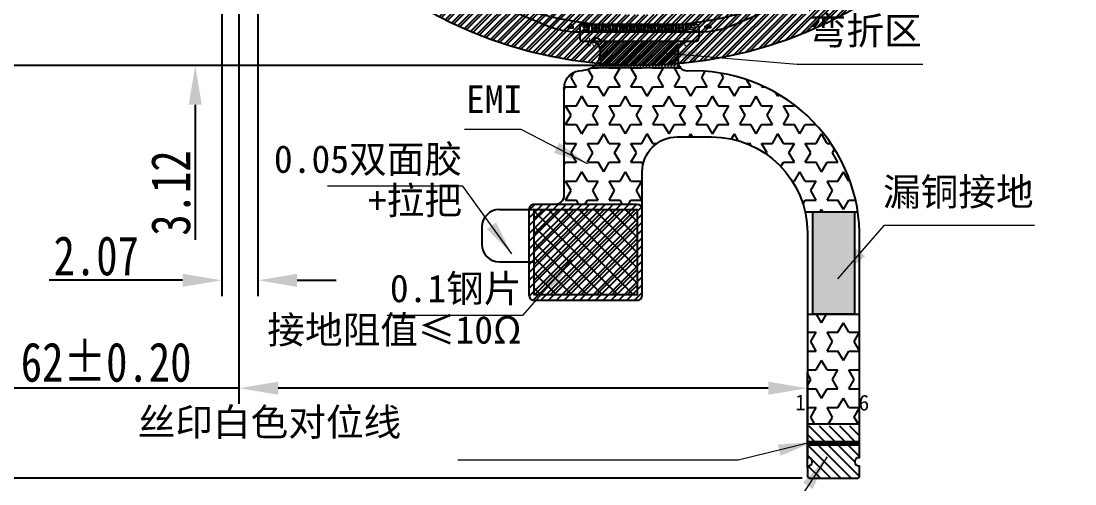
# Model space of a CAD drawing. Header units: inches. Extents: x 265 to 1423, y -753 to -394.
# Drawn here: x 1106 to 1166.5, y -678.8 to -652.2 of the extents above; entities that cross this region are included whole.
import ezdxf

# ---------------------------------------------------------------- set-up
doc = ezdxf.new("R2010")
doc.units = ezdxf.units.IN
doc.header["$LTSCALE"] = 0.909449
doc.header["$MEASUREMENT"] = 0
doc.header["$PDMODE"] = 3
doc.header["$PDSIZE"] = 0.3125
doc.layers.get('0').update_dxf_attribs({"linetype": 'CONTINUOUS'})
doc.layers.get('Defpoints').update_dxf_attribs({"linetype": 'CONTINUOUS'})
for name, color, linetype in [('COVER LENS', 6, 'CONTINUOUS'), ('DIM（标注）', 3, 'CONTINUOUS'), ('FPC', 40, 'CONTINUOUS')]:
    doc.layers.add(name, color=color, linetype=linetype)
doc.styles.add('CCN-1', font='SimSun.ttf', dxfattribs={"width": 0.85})
doc.styles.get("Standard").update_dxf_attribs({"font": 'txt', "width": 0.8})
doc.styles.add('TITLE', font='arial.ttf')
doc.styles.add('宋', font='SimSun.ttf', dxfattribs={"height": 2})
doc.styles.add('宋体', font='SimSun.ttf', dxfattribs={"width": 0.8})
doc.dimstyles.new('DIM-CCN', dxfattribs={"dimscale": 0.9, "dimtxt": 1.7, "dimasz": 1.8, "dimexe": 1.5, "dimexo": 0.5, "dimgap": 0.3, "dimtad": 1, "dimzin": 0, "dimdsep": 46, "dimtxsty": 'CCN-1', "dimblk": 'OPEN30', "dimcen": 0.05, "dimclrd": 256, "dimclre": 256, "dimclrt": 256, "dimadec": 0, "dimazin": 0, "dimtfac": 1, "dimtofl": 0, "dimtmove": 0, "dimatfit": 3, "dimldrblk": 'OPEN30', "dimfxl": 1, "dimtolj": 1, "dimtzin": 0, "dimlwd": -1, "dimlwe": -1, "dimarcsym": 0})
doc.dimstyles.new('ISO-25$7', dxfattribs={"dimscale": 0.5, "dimtxt": 2.5, "dimasz": 2, "dimexe": 1.25, "dimexo": 0.625, "dimtad": 0, "dimdsep": 46, "dimtxsty": 'TITLE', "dimcen": 2.5, "dimclrd": 7, "dimclre": 256, "dimclrt": 7, "dimadec": 0, "dimazin": 0, "dimtfac": 1, "dimtmove": 0, "dimatfit": 0, "dimfxl": 1, "dimlwd": 9, "dimlwe": 9, "dimarcsym": 0})
pattern_1 = [(0, (442.2761, 0), (0, 1.0825318), [0.625, -0.625]), (60, (442.2761, 0), (-0.9375, 0.5412659), [0.625, -0.625]), (120, (442.5886, 0.5413), (-0.9375, -0.5412659), [0.625, -0.625])]

# ---------------------------------------------------------------- blocks, each defined once
blk = doc.blocks.new('*D171')
at = {"layer": 'Defpoints', "color": 0, "transparency": 16777216}
for p in [(1117.551, -629.79), (1119.622, -629.79), (1119.622, -667.114)]:
    blk.add_point(p, dxfattribs=at)
at = {"layer": 'DIM（标注）', "transparency": 16777216}
for p, q in [((1117.551, -630.24), (1117.551, -668.014)), ((1119.622, -630.24), (1119.622, -668.014)), ((1115.301, -667.114), (1107.644, -667.114)), ((1121.872, -667.114), (1124.122, -667.114))]:
    blk.add_line(p, q, dxfattribs=at)
for points in [[(1115.301, -666.739), (1115.301, -667.489), (1117.551, -667.114)], [(1121.872, -666.739), (1121.872, -667.489), (1119.622, -667.114)]]:
    blk.add_solid(points, dxfattribs=at)
at = {"layer": 'DIM（标注）', "transparency": 16777216, "insert": (1110.348, -665.719), "char_height": 2.25, "attachment_point": 5, "style": '宋体'}
blk.add_mtext('\\A1;2.07', dxfattribs=at)
blk = doc.blocks.new('_Open30')
at = {"color": 0, "linetype": 'ByBlock', "lineweight": -2}
for p, q in [((-1, 0.268), (0, 0)), ((0, 0), (-1, -0.268)), ((0, 0), (-1, 0))]:
    blk.add_line(p, q, dxfattribs=at)
blk = doc.blocks.new('*D172')
at = {"layer": 'Defpoints', "color": 0, "transparency": 16777216}
for p in [(1104.202, -654.79), (1100.264, -678.469), (1151.302, -678.469)]:
    blk.add_point(p, dxfattribs=at)
at = {"layer": 'DIM（标注）', "transparency": 16777216}
for p, q in [((1103.752, -654.79), (1099.364, -654.79)), ((1100.264, -657.04), (1100.264, -676.219)), ((1150.852, -678.469), (1099.364, -678.469))]:
    blk.add_line(p, q, dxfattribs=at)
for points in [[(1099.889, -657.04), (1100.639, -657.04), (1100.264, -654.79)], [(1099.889, -676.219), (1100.639, -676.219), (1100.264, -678.469)]]:
    blk.add_solid(points, dxfattribs=at)
at = {"layer": 'DIM（标注）', "transparency": 16777216, "insert": (1098.781, -666.63), "char_height": 2.25, "attachment_point": 5, "rotation": 90, "style": '宋体'}
blk.add_mtext('\\A1;23.68±0.5', dxfattribs=at)
blk = doc.blocks.new('*D174')
at = {"layer": 'Defpoints', "color": 0, "transparency": 16777216}
for p in [(1141.501, -651.669), (1116.027, -654.79), (1141.326, -654.79)]:
    blk.add_point(p, dxfattribs=at)
at = {"layer": 'DIM（标注）', "transparency": 16777216}
for p, q in [((1116.027, -649.419), (1116.027, -647.169)), ((1141.051, -651.669), (1115.127, -651.669)), ((1140.876, -654.79), (1115.127, -654.79)), ((1116.027, -657.04), (1116.027, -664.796))]:
    blk.add_line(p, q, dxfattribs=at)
for points in [[(1115.652, -649.419), (1116.402, -649.419), (1116.027, -651.669)], [(1115.652, -657.04), (1116.402, -657.04), (1116.027, -654.79)]]:
    blk.add_solid(points, dxfattribs=at)
at = {"layer": 'DIM（标注）', "transparency": 16777216, "insert": (1114.632, -662.107), "char_height": 2.25, "attachment_point": 5, "rotation": 90, "style": '宋体'}
blk.add_mtext('\\A1;3.12', dxfattribs=at)
blk = doc.blocks.new('*D176')
at = {"layer": 'Defpoints', "color": 0, "transparency": 16777216}
for p in [(1118.536, -629.79), (1151.152, -673.303), (1151.152, -678.319)]:
    blk.add_point(p, dxfattribs=at)
at = {"layer": 'DIM（标注）', "transparency": 16777216}
for p, q in [((1118.536, -630.24), (1118.536, -674.203)), ((1151.152, -677.869), (1151.152, -672.403)), ((1118.536, -673.303), (1101.869, -673.303)), ((1148.902, -673.303), (1120.786, -673.303))]:
    blk.add_line(p, q, dxfattribs=at)
for points in [[(1120.786, -672.928), (1120.786, -673.678), (1118.536, -673.303)], [(1148.902, -672.928), (1148.902, -673.678), (1151.152, -673.303)]]:
    blk.add_solid(points, dxfattribs=at)
at = {"layer": 'DIM（标注）', "transparency": 16777216, "insert": (1109.078, -671.82), "char_height": 2.25, "attachment_point": 5, "style": '宋体'}
blk.add_mtext('\\A1;32.62±0.20', dxfattribs=at)
blk = doc.blocks.new('*D188')
at = {"layer": 'Defpoints', "color": 0, "transparency": 16777216}
for p in [(1141.501, -604.79), (1100.264, -654.79), (1141.501, -654.79)]:
    blk.add_point(p, dxfattribs=at)
at = {"layer": 'DIM（标注）', "transparency": 16777216}
for p, q in [((1141.051, -604.79), (1099.364, -604.79)), ((1100.264, -607.04), (1100.264, -652.54)), ((1141.051, -654.79), (1099.364, -654.79))]:
    blk.add_line(p, q, dxfattribs=at)
for points in [[(1099.889, -607.04), (1100.639, -607.04), (1100.264, -604.79)], [(1099.889, -652.54), (1100.639, -652.54), (1100.264, -654.79)]]:
    blk.add_solid(points, dxfattribs=at)
at = {"layer": 'DIM（标注）', "transparency": 16777216, "insert": (1098.781, -629.79), "char_height": 2.25, "attachment_point": 5, "rotation": 90, "style": '宋体'}
blk.add_mtext('\\A1;50.00±0.05', dxfattribs=at)

msp = doc.modelspace()

# ---------------------------------------------------------------- hatches: boundary and pattern name
at = {"true_color": 0x000000}
h = msp.add_hatch(dxfattribs=at)
h.set_pattern_fill('ANSI32', color=18)
h.set_pattern_definition([(45, (115.72092, 0), (-0.26516504, 0.26516504), []), (45, (115.8977, 0), (-0.26516504, 0.26516504), [])])
h.paths.add_polyline_path([(1116.501, -629.79, 1), (1166.501, -629.79, 1)])
h.paths.add_polyline_path([(1163.581, -629.79, -1), (1119.421, -629.79, -1)], flags=16)
h = msp.add_hatch()
h.set_pattern_fill('ANSI31', color=256, style=0)
h.set_pattern_definition([(45, (192.47516, 250.30916), (-0.088388348, 0.088388348), [])])
h.paths.add_polyline_path([(1144.249, -653.238), (1143.866, -653.238), (1143.866, -652.488), (1144.249, -652.488)], flags=9)
h.paths.add_polyline_path([(1139.293, -653.238), (1138.376, -653.238), (1138.376, -652.488), (1139.293, -652.488)], flags=9)
h.paths.add_polyline_path([(1143.755, -653.419), (1139.255, -653.419), (1139.255, -654.826), (1143.755, -654.826)])
h = msp.add_hatch()
h.set_pattern_fill('STARS', color=5, scale=5, style=0)
h.set_pattern_definition(pattern_1)
h.paths.add_polyline_path([(1144.274, -655.11, -0.24041), (1143.861, -654.919), (1138.788, -654.919, -0.106244), (1138.393, -655.063), (1138.215, -655.088), (1138.024, -655.118, 0.369665), (1137.177, -656.106), (1137.177, -662.255, -0.414214), (1136.677, -662.755), (1141.377, -662.755, -0.414214), (1141.677, -663.055), (1141.677, -660.884, -0.414214), (1143.677, -658.884), (1145.649, -658.884, -0.351409), (1151.018, -663.188), (1154.043, -663.188, 0.381372)])
h = msp.add_hatch()
h.set_pattern_fill('ANSI37', color=2, scale=5, style=0)
h.set_pattern_definition([(45, (442.2761, 0), (-0.44194174, 0.44194174), []), (135, (442.2761, 0), (-0.44194174, -0.44194174), [])])
h.paths.add_polyline_path([(1135.477, -663.055), (1141.377, -663.055), (1141.377, -667.955), (1135.477, -667.955)])
msp.add_hatch(color=2).paths.add_polyline_path([(1153.848, -663.188), (1151.464, -663.188), (1151.464, -669.046), (1153.848, -669.046)])
h = msp.add_hatch()
h.set_pattern_fill('STARS', color=5, scale=5, style=0)
h.set_pattern_definition(pattern_1)
h.paths.add_polyline_path([(1154.147, -669.046), (1151.15, -669.046), (1151.151, -675.369), (1154.147, -675.369)])
at = {"layer": 'FPC'}
h = msp.add_hatch(dxfattribs=at)
h.set_pattern_fill('ANSI31', color=4, scale=0.1)
h.set_pattern_definition([(45, (-1116.46692, -1253.3872), (-0.224506403, 0.224506403), [])])
h.paths.add_polyline_path([(1135.477, -662.755, 0.414214), (1135.177, -663.055), (1135.177, -667.955, 0.414214), (1135.477, -668.255), (1141.377, -668.255, 0.414214), (1141.677, -667.955), (1141.677, -663.055, 0.414214), (1141.377, -662.755)])

# ---------------------------------------------------------------- linework, layer by layer
at = {"color": 2, "linetype": 'Continuous'}
for p, q in [((1138.286, -652.419), (1144.716, -652.419)), ((1138.086, -652.619), (1138.086, -653.219)), ((1144.916, -652.619), (1144.916, -653.219)), ((1144.716, -653.419), (1138.286, -653.419)), ((1143.861, -654.919), (1138.788, -654.919))]:
    msp.add_line(p, q, dxfattribs=at)
at = {"color": 3}
msp.add_line((1138.495, -652.869), (1138.495, -652.869), dxfattribs=at)
at = {"color": 2}
for p, q in [((1133.477, -663.055), (1135.477, -663.055)), ((1132.477, -664.055), (1132.477, -665.055)), ((1133.477, -666.055), (1135.477, -666.055))]:
    msp.add_line(p, q, dxfattribs=at)
for p, q in [((1141.377, -662.755), (1136.677, -662.755)), ((1151.018, -663.188), (1154.043, -663.188)), ((1151.15, -669.046), (1154.147, -669.046))]:
    msp.add_line(p, q)
at = {"color": 1, "linetype": 'Continuous'}
for p, q in [((1154.147, -675.369), (1151.152, -675.369)), ((1151.152, -675.965), (1153.655, -678.469)), ((1151.239, -675.469), (1154.139, -678.369)), ((1151.823, -675.469), (1153.899, -677.546)), ((1152.407, -675.469), (1154.147, -677.21)), ((1152.99, -675.469), (1154.147, -676.626)), ((1153.574, -675.469), (1154.147, -676.042)), ((1151.152, -676.549), (1153.072, -678.469)), ((1151.152, -677.133), (1152.488, -678.469)), ((1151.204, -677.769), (1151.904, -678.469)), ((1154.123, -677.769), (1154.147, -677.793))]:
    msp.add_line(p, q, dxfattribs=at)
at = {"color": 7, "linetype": 'Continuous'}
msp.add_line((1151.152, -676.369), (1154.147, -676.369), dxfattribs=at)
at = {"color": 3}
msp.add_lwpolyline([(1150.568, -650.889, 0.618371), (1152.921, -609.866), (1148.241, -607.183, 0.130855), (1145.754, -606.521), (1141.501, -606.521), (1137.248, -606.521, 0.130855), (1134.761, -607.183), (1130.081, -609.866, 0.618371), (1132.434, -650.889), (1136.096, -652.463, 0.101815), (1138.07, -652.869), (1144.933, -652.869, 0.101815), (1146.907, -652.463)], format="xyb", close=True, dxfattribs=at)
for points in [[(1138.961, -652.819), (1138.841, -652.819), (1138.841, -652.419), (1138.961, -652.419)], [(1139.161, -652.819), (1139.041, -652.819), (1139.041, -652.419), (1139.161, -652.419)], [(1139.361, -652.819), (1139.241, -652.819), (1139.241, -652.419), (1139.361, -652.419)], [(1139.561, -652.819), (1139.441, -652.819), (1139.441, -652.419), (1139.561, -652.419)], [(1139.761, -652.819), (1139.641, -652.819), (1139.641, -652.419), (1139.761, -652.419)], [(1139.961, -652.819), (1139.841, -652.819), (1139.841, -652.419), (1139.961, -652.419)], [(1140.161, -652.819), (1140.041, -652.819), (1140.041, -652.419), (1140.161, -652.419)], [(1140.361, -652.819), (1140.241, -652.819), (1140.241, -652.419), (1140.361, -652.419)], [(1140.561, -652.819), (1140.441, -652.819), (1140.441, -652.419), (1140.561, -652.419)], [(1140.761, -652.819), (1140.641, -652.819), (1140.641, -652.419), (1140.761, -652.419)], [(1140.961, -652.819), (1140.841, -652.819), (1140.841, -652.419), (1140.961, -652.419)], [(1141.161, -652.819), (1141.041, -652.819), (1141.041, -652.419), (1141.161, -652.419)], [(1141.361, -652.819), (1141.241, -652.819), (1141.241, -652.419), (1141.361, -652.419)], [(1141.561, -652.819), (1141.441, -652.819), (1141.441, -652.419), (1141.561, -652.419)], [(1141.761, -652.819), (1141.641, -652.819), (1141.641, -652.419), (1141.761, -652.419)], [(1141.961, -652.819), (1141.841, -652.819), (1141.841, -652.419), (1141.961, -652.419)], [(1142.161, -652.819), (1142.041, -652.819), (1142.041, -652.419), (1142.161, -652.419)], [(1142.361, -652.819), (1142.241, -652.819), (1142.241, -652.419), (1142.361, -652.419)], [(1142.561, -652.819), (1142.441, -652.819), (1142.441, -652.419), (1142.561, -652.419)], [(1142.761, -652.819), (1142.641, -652.819), (1142.641, -652.419), (1142.761, -652.419)], [(1142.961, -652.819), (1142.841, -652.819), (1142.841, -652.419), (1142.961, -652.419)], [(1143.161, -652.819), (1143.041, -652.819), (1143.041, -652.419), (1143.161, -652.419)], [(1143.361, -652.819), (1143.241, -652.819), (1143.241, -652.419), (1143.361, -652.419)], [(1143.561, -652.819), (1143.441, -652.819), (1143.441, -652.419), (1143.561, -652.419)], [(1143.761, -652.819), (1143.641, -652.819), (1143.641, -652.419), (1143.761, -652.419)], [(1143.961, -652.819), (1143.841, -652.819), (1143.841, -652.419), (1143.961, -652.419)], [(1144.161, -652.819), (1144.041, -652.819), (1144.041, -652.419), (1144.161, -652.419)]]:
    msp.add_lwpolyline(points, close=True)
at = {"color": 1}
for points in [[(1137.523, -652.455), (1137.523, -652.539), (1137.419, -652.539), (1137.419, -652.624), (1137.719, -652.624), (1137.719, -652.539), (1137.608, -652.539), (1137.608, -652.455)], [(1145.479, -652.455), (1145.479, -652.539), (1145.584, -652.539), (1145.584, -652.624), (1145.284, -652.624), (1145.284, -652.539), (1145.394, -652.539), (1145.394, -652.455)]]:
    msp.add_lwpolyline(points, close=True, dxfattribs=at)
at = {"lineweight": 0}
for points in [[(1138.641, -652.618), (1138.286, -652.618), (1138.286, -652.519), (1138.641, -652.519), (1138.641, -652.439), (1138.761, -652.439), (1138.761, -652.819), (1138.636, -652.819), (1138.286, -652.819), (1138.286, -652.718), (1138.641, -652.718)], [(1144.361, -652.618), (1144.716, -652.618), (1144.716, -652.519), (1144.361, -652.519), (1144.361, -652.439), (1144.241, -652.439), (1144.241, -652.819), (1144.366, -652.819), (1144.716, -652.819), (1144.716, -652.718), (1144.361, -652.718)]]:
    msp.add_lwpolyline(points, close=True, dxfattribs=at)
at = {"color": 30, "linetype": 'Continuous'}
msp.add_lwpolyline([(1139.255, -653.918), (1139.255, -654.073, -0.374094), (1138.393, -655.063), (1138.215, -655.088), (1138.024, -655.118, 0.369665), (1137.177, -656.106), (1137.177, -662.255, -0.414214), (1136.677, -662.755), (1135.477, -662.755, 0.414214), (1135.177, -663.055), (1135.177, -667.955, 0.414214), (1135.477, -668.255), (1141.377, -668.255, 0.414214), (1141.677, -667.955), (1141.677, -660.884, -0.414214), (1143.677, -658.884), (1145.649, -658.884, -0.414156), (1151.149, -664.382), (1151.152, -677.269), (1151.199, -677.269, -0.414214), (1151.399, -677.469), (1151.399, -677.569, -0.414214), (1151.199, -677.769), (1151.152, -677.769), (1151.152, -678.319, 0.414214), (1151.302, -678.469), (1153.997, -678.469, 0.414214), (1154.147, -678.319), (1154.147, -677.769), (1154.099, -677.769, -0.414214), (1153.899, -677.569), (1153.899, -677.469, -0.414214), (1154.099, -677.269), (1154.147, -677.269), (1154.147, -664.329, 0.416255), (1144.274, -655.11, -0.425317), (1143.755, -654.61), (1143.755, -653.919, -0.414214), (1144.255, -653.419)], format="xyb", dxfattribs=at)
at = {"color": 2}
msp.add_lwpolyline([(1135.477, -663.055), (1141.377, -663.055), (1141.377, -667.955), (1135.477, -667.955)], close=True, dxfattribs=at)
at = {"color": 1}
msp.add_circle((1141.501, -629.79), 22.779, dxfattribs=at)
at = {"color": 2, "linetype": 'Continuous'}
for centre, radius, start, end in [((1138.286, -652.619), 0.2, 90, 180), ((1144.716, -652.619), 0.2, 360, 90), ((1138.286, -653.219), 0.2, 180, 270), ((1139.032, -653.518), 0.294, 40.62155, 160.38446), ((1138.755, -653.919), 0.5, 0, 90), ((1144.716, -653.219), 0.2, 270, 0)]:
    msp.add_arc(centre, radius, start, end, dxfattribs=at)
at = {"color": 2}
for centre, start, end in [((1133.477, -664.055), 90, 180), ((1133.477, -665.055), 180, 270)]:
    msp.add_arc(centre, 1, start, end, dxfattribs=at)
at = {"color": 7, "linetype": 'Continuous'}
msp.add_arc((1141.377, -663.055), 0.3, 0, 90, dxfattribs=at)
at = {"layer": 'COVER LENS', "color": 251, "true_color": 0x636466}
msp.add_circle((1141.501, -629.79), 25, dxfattribs=at)
at = {"layer": 'DIM（标注）', "color": 7, "ltscale": 1.690883, "const_width": 0.3}
msp.add_lwpolyline([(1151.152, -676.469), (1154.147, -676.469)], dxfattribs=at)
at = {"layer": 'FPC'}
msp.add_lwpolyline([(1151.464, -663.188), (1153.848, -663.188), (1153.848, -669.046), (1151.464, -669.046)], close=True, dxfattribs=at)

# ---------------------------------------------------------------- texts
at = {"lineweight": 0, "char_height": 0.5, "width": 0.75052, "attachment_point": 3, "rotation": 180}
for s, insert in [('27', (1138.501, -653.705)), ('1', (1143.991, -653.705))]:
    msp.add_mtext(s, dxfattribs=dict(at, insert=insert))
at = {"layer": 'DIM（标注）', "char_height": 1.584, "width": 35.07847, "attachment_point": 3, "line_spacing_factor": 0.9, "style": '宋'}
for s, insert in [('{\\C3;弯折区}', (1157.715, -652.007)), ('{\\C3;EMI}', (1134.794, -655.936)), ('{\\C3;0.05双面胶\\P+拉把}', (1131.333, -659.365)), ('{\\C3;漏铜接地}', (1164.132, -661.244)), ('{\\C3;0.1钢片\\P接地阻值≤10Ω}', (1134.748, -666.783))]:
    msp.add_mtext(s, dxfattribs=dict(at, insert=insert))
at = {"layer": 'DIM（标注）', "insert": (1127.847, -674.453), "char_height": 1.584, "attachment_point": 3, "style": '宋'}
msp.add_mtext_dynamic_manual_height_columns('丝印白色对位线', width=16.15041, gutter_width=12.5, heights=[0], dxfattribs=at)
at = {"layer": 'FPC', "color": 2, "style": '宋体'}
for s, p in [('1', (1150.449, -674.565, 0)), ('6', (1154.086, -674.582, 0))]:
    msp.add_text(s, height=0.9, dxfattribs=at).set_placement(p)

# ---------------------------------------------------------------- dimensions: what is measured, and where the dimension line sits
at = {"layer": 'DIM（标注）'}
dim = msp.add_linear_dim(base=(1100.264, -654.79), p1=(1141.501, -604.79), p2=(1141.501, -654.79), angle=90, dimstyle='DIM-CCN', override={"dimtxt": 2.5, "dimasz": 2.5, "dimexe": 1, "dimtxsty": '宋体', "dimsah": 1, "dimtol": 1, "dimtp": 0.05, "dimtm": 0.05}, dxfattribs=at)
dim.commit()
dim.dimension.update_dxf_attribs({"geometry": '*D188', "text_midpoint": (1098.781, -629.79)})
for base, p1, p2, override, picture, middle in [((1151.152, -673.303), (1118.536, -629.79), (1151.152, -678.319), {"dimtxt": 2.5, "dimasz": 2.5, "dimexe": 1, "dimtxsty": '宋体', "dimsah": 1, "dimtol": 1, "dimtp": 0.2, "dimtm": 0.2}, '*D176', (1109.078, -673.303)), ((1119.622, -667.114), (1117.551, -629.79), (1119.622, -629.79), {"dimtxt": 2.5, "dimasz": 2.5, "dimexe": 1, "dimtxsty": '宋体', "dimsah": 1}, '*D171', (1110.348, -667.114))]:
    dim = msp.add_linear_dim(base=base, p1=p1, p2=p2, dimstyle='DIM-CCN', override=override, dxfattribs=at)
    dim.commit()
    dim.dimension.update_dxf_attribs({"geometry": picture, "text_midpoint": middle, "dimtype": 160})
dim = msp.add_linear_dim(base=(1116.027, -654.79), p1=(1141.501, -651.669), p2=(1141.326, -654.79), angle=90, dimstyle='DIM-CCN', override={"dimtxt": 2.5, "dimasz": 2.5, "dimexe": 1, "dimtxsty": '宋体', "dimsah": 1}, dxfattribs=at)
dim.commit()
dim.dimension.update_dxf_attribs({"geometry": '*D174', "text_midpoint": (1116.027, -662.107), "dimtype": 160})
dim = msp.add_linear_dim(base=(1100.264, -678.469), p1=(1104.202, -654.79), p2=(1151.302, -678.469), angle=90, text='<>±0.5', dimstyle='DIM-CCN', override={"dimtxt": 2.5, "dimasz": 2.5, "dimexe": 1, "dimtxsty": '宋体', "dimsah": 1}, dxfattribs=at)
dim.commit()
dim.dimension.update_dxf_attribs({"geometry": '*D172', "text_midpoint": (1098.781, -666.63)})

# ---------------------------------------------------------------- leaders
for points in [[(1142.816, -654.066, 0), (1150.562, -654.718, 0), (1157.767, -654.718, 0)], [(1138.534, -660.428, 0), (1134.724, -658.46, 0), (1131.475, -658.46, 0)], [(1134.189, -665.601, 0), (1131.385, -661.708, 0), (1123.621, -661.708, 0)], [(1152.892, -667.019, 0), (1155.578, -663.955, 0), (1164.184, -663.955, 0)], [(1137.605, -665.935, 0), (1134.801, -669.126, 0), (1127.037, -669.126, 0)], [(1151.481, -676.384), (1147.175, -677.434), (1131.095, -677.434)], [(1152.282, -677.234), (1149.393, -681.595), (1126.448, -681.595)]]:
    msp.add_leader(points, dimstyle='ISO-25$7', override={"dimasz": 4, "dimclrd": 3})

doc.saveas('drawing.dxf')
